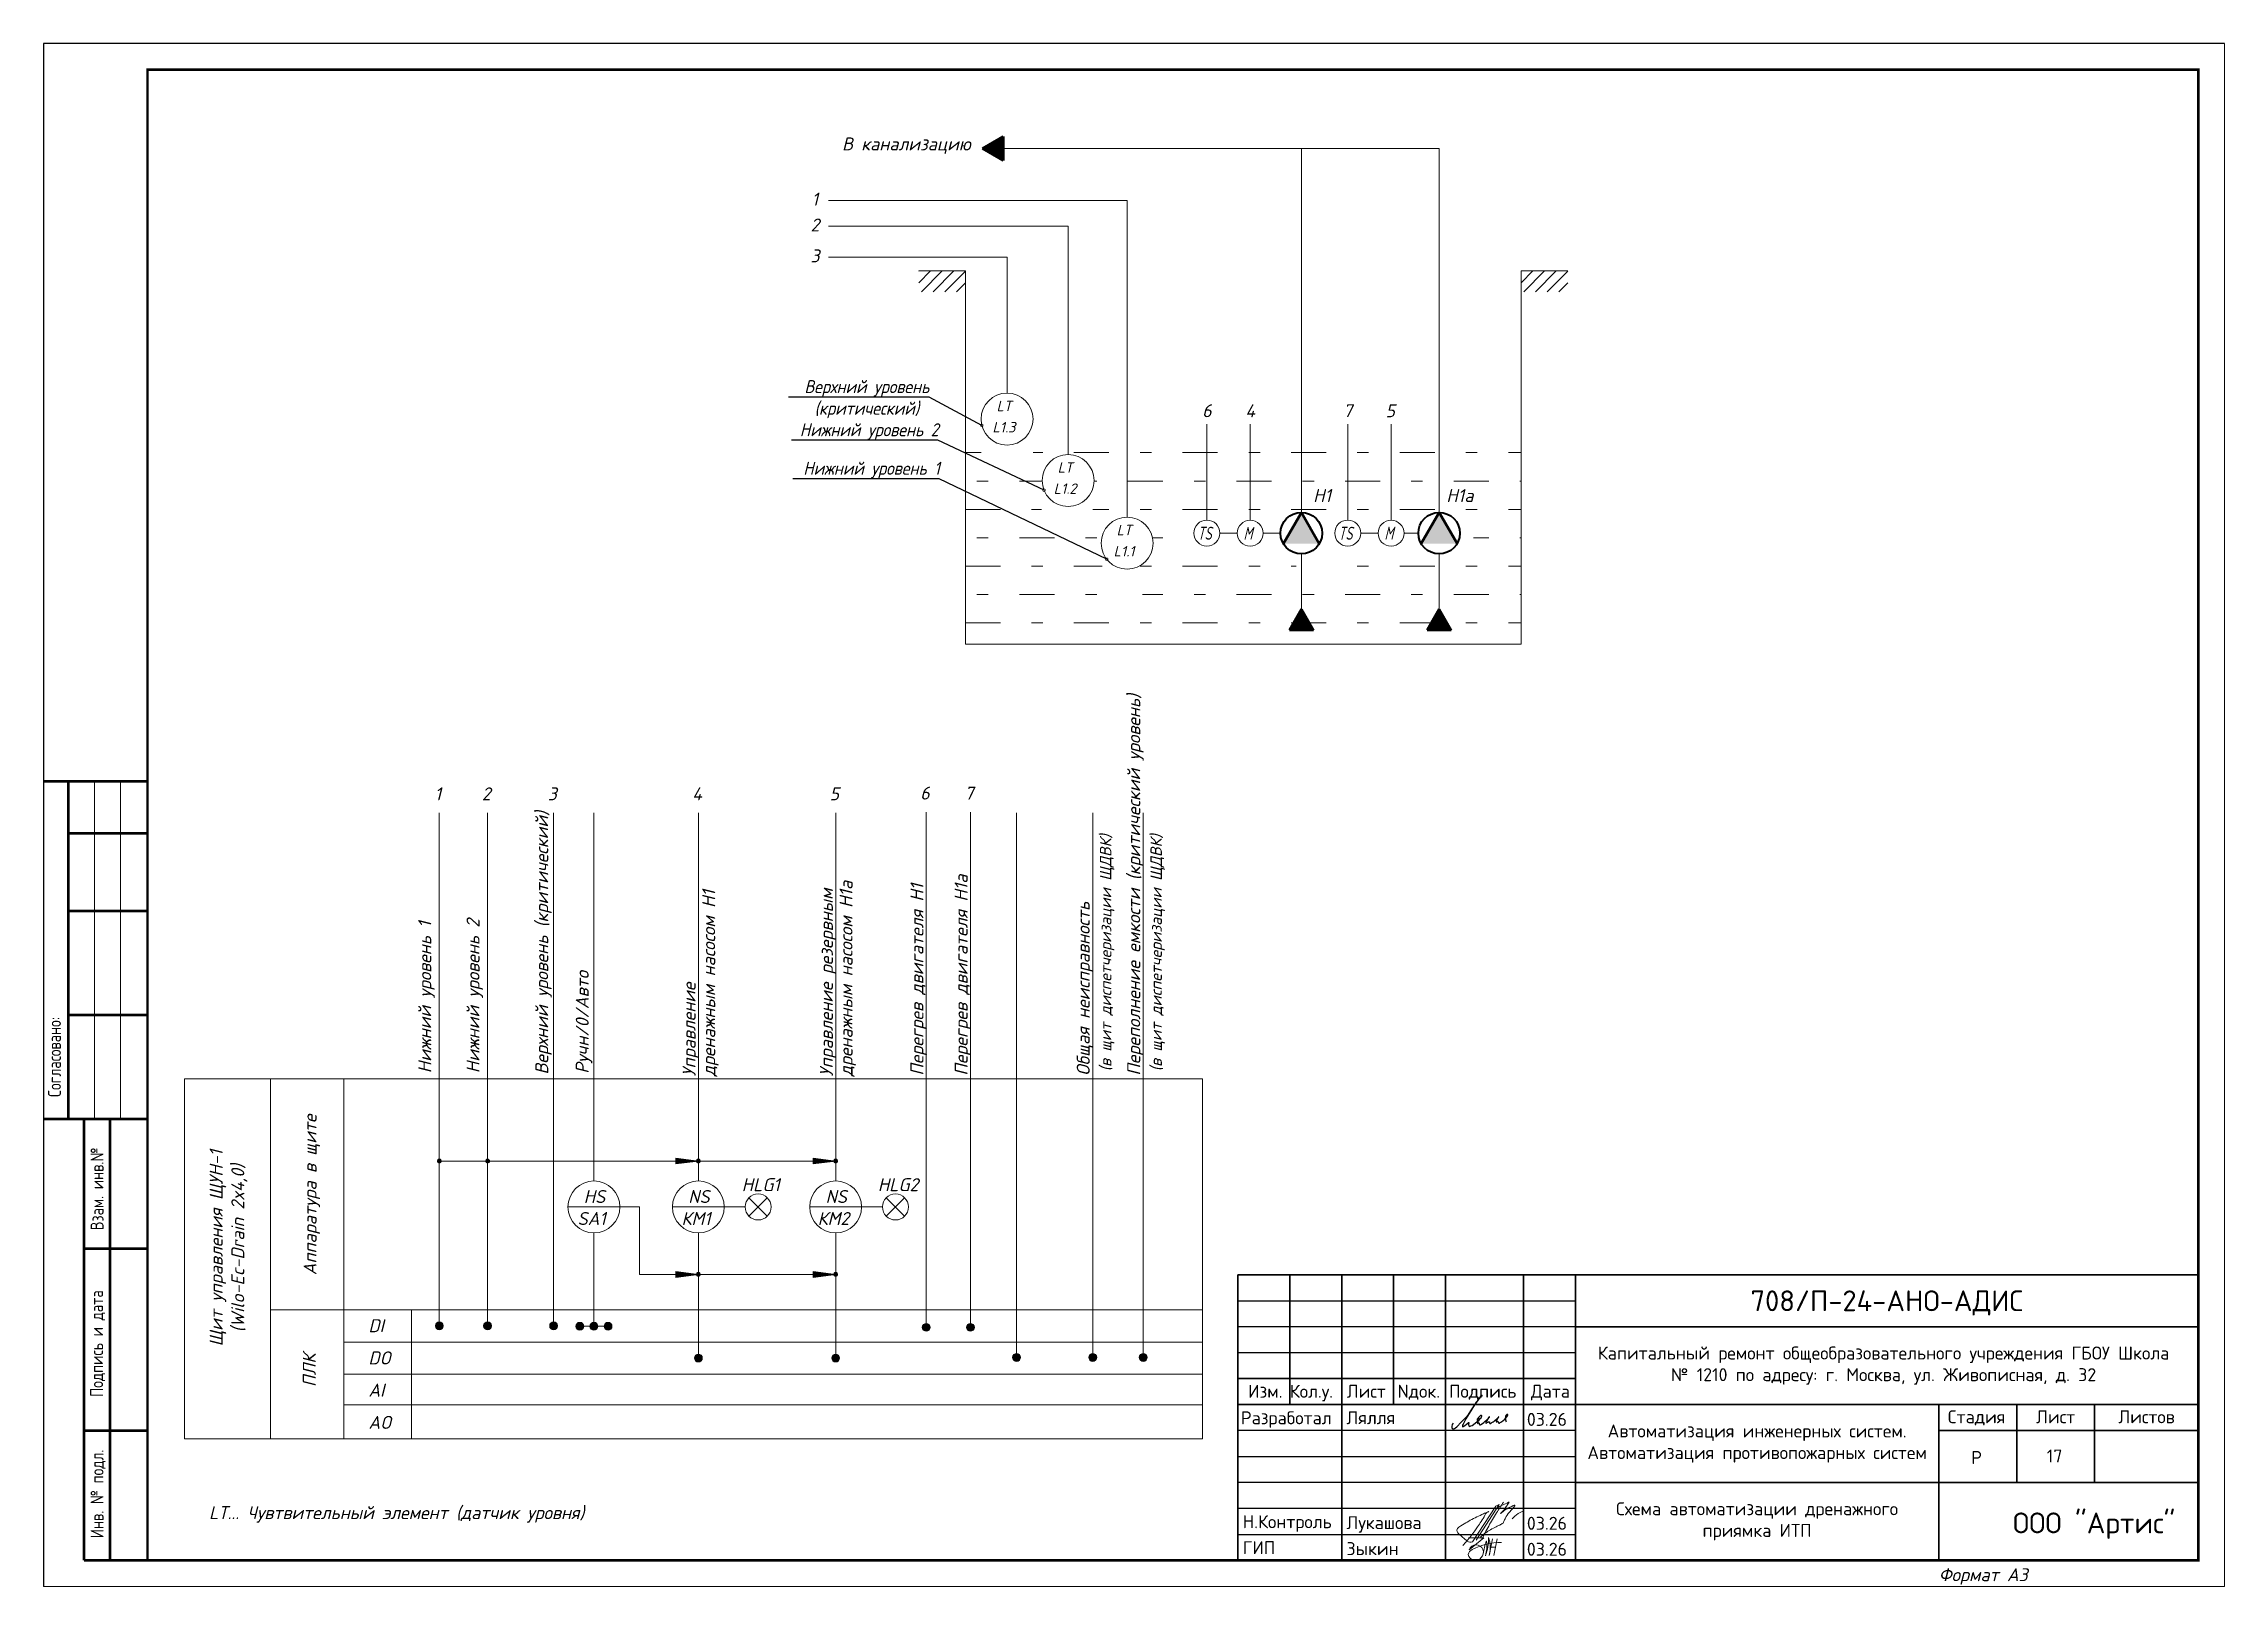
# Paper-space layout '1 (16)' of a CAD drawing. Header units: millimetres. Extents: x 3543 to 3963, y 876 to 1173.
# The model-space entities are those that its viewports show. They can reach past a viewport. Long polylines and large blocks are cut down to what shows.
import ezdxf
from ezdxf import colors
from ezdxf.entities.mleader import LeaderData, LeaderLine
from ezdxf.enums import TextEntityAlignment as Align
from ezdxf.math import Vec2, Vec3

# ---------------------------------------------------------------- set-up
doc = ezdxf.new("R2010")
doc.units = ezdxf.units.MM
doc.linetypes.add('HIDDENX2', pattern=[19.05, 12.7, -6.35])
for name, color, linetype, lineweight in [('00_АВК', 250, 'Continuous', 50), ('Aut_Cable_run', 80, 'Continuous', 50), ('RC-Выноски', 7, 'Continuous', 0), ('Автоматизация АиД', 161, 'Continuous', 35), ('АР_текст', 250, 'Continuous', 40), ('Надписи', 7, 'Continuous', 9), ('Основная сплош', 7, 'Continuous', 30), ('Текст', 7, 'Continuous', 30)]:
    doc.layers.add(name, color=color, linetype=linetype, lineweight=lineweight)
for name, color, linetype in [('11_Tablica', 7, 'Continuous'), ('_Frame', 7, 'Continuous'), ('Основная', 7, 'Continuous'), ('СОТ', 7, 'Continuous')]:
    doc.layers.add(name, color=color, linetype=linetype)
doc.layers.add('ОФ_подписи', color=5, linetype='Continuous', lineweight=13, true_color=0x0000ff)
doc.layers.add('Подписи', color=5, linetype='Continuous', lineweight=18, true_color=0x0000ff)
doc.styles.add('ICOCPEUR', font='isocpeur.ttf', dxfattribs={"height": 250})
doc.styles.add('PDF ISOCPEUR', font='isocpeur.ttf')
doc.styles.add('RubezhCAD', font='isocpeur.ttf')
doc.styles.add('SIMPLEX', font='isocpeur.ttf', dxfattribs={"width": 0.85})
doc.styles.add('TIMES', font='times.ttf')
doc.styles.add('КИТ', font='isocpeur.ttf', dxfattribs={"width": 0.9, "oblique": 14, "height": 250})
doc.styles.add('КИТ 2.5', font='isocpeur.ttf', dxfattribs={"oblique": 14, "height": 2.5})
doc.styles.add('КИТ 250', font='isocpeur.ttf', dxfattribs={"oblique": 14, "height": 500})

# ---------------------------------------------------------------- blocks, each defined once
blk = doc.blocks.new('Nasos')
blk.add_hatch(color=7).paths.add_polyline_path([(4, 0), (-2, 3.46), (-2, -3.46)])
at = {"color": 7}
for q in [(-2, 3.46), (-2, -3.46)]:
    blk.add_line((4, 0), q, dxfattribs=at)
at = {"color": 7, "lineweight": 40}
blk.add_circle((0, 0), 4, dxfattribs=at)
blk = doc.blocks.new('Voda')
blk.add_hatch(color=5).paths.add_polyline_path([(0, -2.31), (4, 0), (0, 2.31)])
at = {"color": 5}
for p, q in [((0, 2.31), (0, -2.31)), ((4, 0), (0, 2.31)), ((4, 0), (0, -2.31))]:
    blk.add_line(p, q, dxfattribs=at)
blk = doc.blocks.new('_DotSmall')
at = {"color": 0, "linetype": 'ByBlock', "const_width": 0.5}
blk.add_lwpolyline([(-0.0625, 0, 1), (0.0625, 0, 1)], format="xyb", close=True, dxfattribs=at)
blk = doc.blocks.new('П_Зыкин')
at = {"layer": 'ОФ_подписи', "color": 152, "ltscale": 100, "true_color": 0x0061c2, "transparency": 33554687}
for p, q in [((142, 249), (62, -174)), ((102, 37), (218, 37)), ((258, 249), (178, -174))]:
    blk.add_line(p, q, dxfattribs=at)
blk.add_lwpolyline([(-462, 273), (-74, 273), (-446, -30)], dxfattribs=at)
for centre, radius, start, end in [((-271, -94), 186, 314.2393, 159.9348), ((345, -1372), 1523, 88.8758, 117.8788), ((1109, -252), 1204, 158.7593, 174.231), ((-1024, 224), 1068, 337.8144, 2.8859), ((-849, 72), 852, 342.8308, 7.4815), ((-9, 182), 4.48, 8.9691, 155.6551), ((-643, 22), 732, 344.4555, 20.462), ((-318, -169), 151, 108.7568, 173.4251), ((-287, -115), 185, 191.5358, 322.3512)]:
    blk.add_arc(centre, radius, start, end, dxfattribs=at)
blk = doc.blocks.new('П_Лукашова')
at = {"layer": 'ОФ_подписи', "color": 152, "true_color": 0x0061c2}
for p, q in [((221, 339), (-221, -339)), ((286, 371), (-156, -307)), ((283, 370), (218, 338))]:
    blk.add_line(p, q, dxfattribs=at)
for points in [[(221, 301), (344, 360), (434, 401), (475, 416), (464, 395), (420, 336), (342, 232), (310, 203), (337, 221), (420, 283), (490, 322), (558, 352), (576, 358), (491, 240), (403, 113), (374, 49), (360, 20)], [(-221, -339), (-276, -344), (-368, -289), (-446, -221), (-505, -166), (-522, -116), (-412, -16), (-295, 56), (-173, 120), (-49, 179), (33, 216), (87, 237), (52, 221), (11, 167), (-59, 51), (-126, -52), (-177, -132), (-256, -231), (-409, -409)], [(360, 20), (294, -18), (203, -65), (91, -124), (-73, -248)], [(366, 415), (236, 213), (85, -37), (-50, -300)], [(530, 102), (646, 199), (748, 254)]]:
    blk.add_spline(points, degree=3, dxfattribs=at)
blk = doc.blocks.new('A$C11203D1A')
at = {"layer": 'Подписи', "lineweight": 25}
blk.add_lwpolyline([(0.24, 1.11), (0.09, 0.86), (0, 0.47), (0.01, 0.27), (0.06, 0.09), (0.17, 0.01), (0.33, 0), (0.53, 0.07), (0.73, 0.22), (0.94, 0.41), (1.81, 1.26), (2.64, 2.1), (3.19, 2.76), (3.8, 3.63), (4.42, 4.6), (5, 5.4), (5.39, 5.96), (5.72, 6.46), (5.82, 6.46), (5.73, 6.31), (4.71, 5.11), (3.82, 3.76), (2.71, 1.9), (2.36, 1.31), (2.15, 0.93), (2.05, 0.72), (2.04, 0.6), (2.04, 0.49), (2.07, 0.44), (2.13, 0.41), (2.22, 0.43), (2.34, 0.53), (2.48, 0.65), (2.83, 0.93), (3.1, 1.12), (3.23, 1.19), (3.28, 1.19), (3.29, 1.16), (3.26, 1.06), (3.23, 0.9), (3.22, 0.77), (3.24, 0.65), (3.26, 0.58), (3.34, 0.52), (3.42, 0.48), (3.54, 0.51), (3.66, 0.56), (3.92, 0.66), (4.17, 0.85), (4.57, 1.16), (4.82, 1.36), (5, 1.53), (5.18, 1.68), (5.48, 1.96), (5.64, 2.15), (5.74, 2.33), (5.75, 2.44), (5.75, 2.53), (5.69, 2.57), (5.6, 2.58), (5.49, 2.54), (5.33, 2.4), (5.12, 2.18), (4.99, 1.99), (4.9, 1.86), (4.85, 1.74), (4.87, 1.66), (4.92, 1.62), (5.03, 1.65), (5.11, 1.72), (5.21, 1.79), (5.24, 1.81), (5.28, 1.82), (5.31, 1.82), (5.32, 1.79), (5.26, 1.69), (5.19, 1.61), (5.11, 1.47), (5.03, 1.34), (4.98, 1.25), (4.97, 1.17), (4.97, 1.09), (5.01, 1.05), (5.05, 1.06), (5.1, 1.11), (5.14, 1.13), (5.2, 1.13), (5.23, 1.07), (5.27, 0.94), (5.32, 0.85), (5.35, 0.8), (5.43, 0.77), (5.52, 0.78), (5.61, 0.84), (5.88, 1), (6.13, 1.19), (6.42, 1.46), (6.68, 1.7), (6.94, 1.94), (7.06, 2.08), (7.22, 2.28), (7.23, 2.3), (7.23, 2.31), (7.2, 2.31), (7.18, 2.28), (7.15, 2.24), (6.76, 1.63), (6.67, 1.45), (6.59, 1.3), (6.56, 1.22), (6.56, 1.16), (6.57, 1.11), (6.6, 1.08), (6.65, 1.1), (6.7, 1.13), (6.79, 1.19), (6.88, 1.26), (6.99, 1.31), (7.07, 1.35), (7.18, 1.36), (7.23, 1.33), (7.27, 1.28), (7.28, 1.18), (7.28, 1.12), (7.3, 1.08), (7.34, 1.04), (7.38, 1.02), (7.45, 1.01), (7.52, 1.04), (7.6, 1.09), (7.73, 1.19), (7.93, 1.34), (8.13, 1.48), (8.36, 1.7), (8.65, 1.95), (8.78, 2.07), (8.9, 2.16), (8.98, 2.23), (9.03, 2.27), (9.04, 2.29), (9.02, 2.3), (8.99, 2.29), (8.97, 2.25), (8.92, 2.16), (8.7, 1.81), (8.57, 1.61), (8.52, 1.53), (8.51, 1.43), (8.53, 1.37), (8.56, 1.33), (8.6, 1.33), (8.66, 1.35), (8.72, 1.39), (8.76, 1.41), (8.86, 1.4), (8.93, 1.37), (8.94, 1.31), (8.96, 1.22), (8.98, 1.14), (9.02, 1.1), (9.08, 1.07), (9.17, 1.1), (9.24, 1.14), (9.33, 1.2), (9.56, 1.37), (9.86, 1.59), (10.18, 1.87), (10.41, 2.09), (10.57, 2.29), (10.72, 2.51), (10.76, 2.62), (10.77, 2.7), (10.75, 2.75), (10.68, 2.79), (10.58, 2.76), (10.5, 2.69), (10.38, 2.54), (10.32, 2.41), (10.31, 2.25), (10.32, 2.09), (10.33, 1.85), (10.35, 1.7), (10.37, 1.58), (10.4, 1.47), (10.47, 1.37)], dxfattribs=at)
blk = doc.blocks.new('Штамп')
at = {"layer": 'Основная'}
for p, q in [((-18500, 5000), (-12000, 5000)), ((-12000, 4500), (-18500, 4500)), ((-18500, 4000), (-12000, 4000)), ((-12000, 2500), (-18500, 2500)), ((-18500, 2000), (-12000, 2000)), ((-12000, 1500), (-18500, 1500)), ((-12000, 1000), (-18500, 1000)), ((-18500, 500), (-12000, 500))]:
    blk.add_line(p, q, dxfattribs=at)
at = {"layer": 'Основная сплош'}
for p, q in [((-18500, 5500), (0, 5500)), ((-18500, 5500), (-18500, 0)), ((-17500, 5500), (-17500, 3000)), ((-16500, 0), (-16500, 5500)), ((-15500, 5500), (-15500, 3000)), ((-14500, 0), (-14500, 5500)), ((-13000, 5500), (-13000, 0)), ((-12000, 0), (-12000, 5500)), ((-12000, 4500), (0, 4500)), ((-18500, 3500), (-12000, 3500)), ((0, 3000), (-18500, 3000)), ((-5000, 3000), (-5000, 0)), ((-3500, 3000), (-3500, 1500)), ((-2000, 3000), (-2000, 1500)), ((-5000, 2500), (0, 2500)), ((-12000, 1500), (0, 1500))]:
    blk.add_line(p, q, dxfattribs=at)
at = {"transparency": 33554687, "xscale": 100, "yscale": 100, "zscale": 100}
blk.add_blockref('A$C11203D1A', (-14379, 2533), dxfattribs=at)
at = {"layer": 'ОФ_подписи', "color": 5}
for name, p, xscale, yscale, zscale in [('П_Лукашова', (-13755, 700), 1.010226427429054, 1.010226427429054, 1.010226427429054), ('П_Зыкин', (-13706, 228), 0.7621923841183493, 0.7621923841183493, 0.7621923841183493)]:
    blk.add_blockref(name, p, dxfattribs=dict(at, xscale=xscale, yscale=yscale, zscale=zscale))
at = {"transparency": 33554687, "insert": (-8500, 2250), "char_height": 250, "width": 7000, "attachment_point": 5, "style": 'PDF ISOCPEUR'}
blk.add_mtext('Автоматизация инженерных систем. Автоматизация противопожарных систем', dxfattribs=at)
at = {"layer": 'АР_текст', "color": 7, "transparency": 33554687, "insert": (-2009, 668), "char_height": 400, "width": 7750, "attachment_point": 5, "style": 'RubezhCAD'}
blk.add_mtext('{\\C0;ООО "Артис"}', dxfattribs=at)
at = {"layer": 'Текст', "color": 0, "style": 'RubezhCAD'}
blk.add_text('708/П-24-АНО-АДИС', height=400, dxfattribs=at).set_placement((-6000, 4798), align=Align.CENTER)
at = {"layer": 'Текст', "linetype": 'Continuous', "style": 'RubezhCAD'}
for s, p in [('Изм.', (-18302, 3131)), ('Кол.у.', (-17500, 3131)), ('Лист', (-16402, 3131)), ('Nдок.', (-15424, 3131)), ('Подпись', (-14434, 3131)), ('Дата', (-12857, 3131))]:
    blk.add_text(s, height=250, dxfattribs=at).set_placement(p)
at = {"layer": 'Текст', "style": 'ICOCPEUR'}
for s, p in [('Разработал', (-18441, 2620)), ('Лялля', (-16408, 2622)), ('03.26', (-12934, 2590)), ('Н.Контроль', (-18407, 620)), ('Лукашова', (-16408, 602)), ('03.26', (-12934, 590)), ('ГИП', (-18407, 120)), ('Зыкин', (-16408, 102)), ('03.26', (-12934, 90))]:
    blk.add_text(s, height=250, dxfattribs=at).set_placement(p)
at = {"layer": 'Текст', "color": 7, "linetype": 'Continuous', "style": 'RubezhCAD'}
for s, p in [('Стадия', (-4273, 2640)), ('Лист', (-2750, 2640)), ('Листов', (-1000, 2640))]:
    blk.add_text(s, height=250, dxfattribs=at).set_placement(p, align=Align.CENTER)
at = {"layer": 'Текст', "color": 7, "style": 'RubezhCAD'}
blk.add_text('Р', height=250, dxfattribs=at).set_placement((-4273, 1857), align=Align.CENTER)
at = {"layer": 'Текст', "ltscale": 100, "insert": (-6063, 3750), "char_height": 250, "attachment_point": 5, "style": 'RubezhCAD'}
blk.add_mtext_dynamic_manual_height_columns('\\pi-3.125;Капитальный ремонт общеобразовательного учреждения ГБОУ Школа{\\H1.25x; }\\P№ 1210 по адресу: г. Москва, ул. Живописная, д. 32{\\H1.21604x; }\\P', width=11832.53, gutter_width=1250, heights=[1893], dxfattribs=at)
at = {"layer": 'Текст', "ltscale": 100, "style": 'RubezhCAD'}
blk.add_attdef('ЛИСТОВ', text='', height=250, dxfattribs=at).set_placement((-1000, 1857), align=Align.CENTER)
at = {"layer": 'Текст', "ltscale": 100, "style": 'TIMES'}
blk.add_attdef('НАЗВАНИЕ', text='', height=250, dxfattribs=at).set_placement((-8500, 750), align=Align.MIDDLE_CENTER)

msp = doc.modelspace()

# ---------------------------------------------------------------- hatches: boundary and pattern name
at = {"layer": '00_АВК', "lineweight": 9, "ltscale": 100}
h = msp.add_hatch(dxfattribs=at)
h.set_pattern_fill('ANSI31', color=0, scale=50, style=0)
h.set_pattern_definition([(45, (528438.92, 12684.04), (-112.2532, 112.2532), [])])
h.paths.add_polyline_path([(554138.9, 51184), (553238.9, 51184), (553238.9, 50784), (554138.9, 50784)])
h = msp.add_hatch(dxfattribs=at)
h.set_pattern_fill('ANSI31', color=0, scale=50, style=0)
h.set_pattern_definition([(45, (540039.96, 12684.04), (-112.2532, 112.2532), [])])
h.paths.add_polyline_path([(565740, 51184), (564840, 51184), (564840, 50784), (565740, 50784)])
at = {"layer": '00_АВК', "lineweight": 9}
h = msp.add_hatch(color=0, dxfattribs=at)
edge = h.paths.add_edge_path()
edge.add_arc((544006.9, 34046.2), 38.1, 0, 360)
h = msp.add_hatch(color=0, dxfattribs=at)
edge = h.paths.add_edge_path()
edge.add_arc((544006.9, 34046.2), 38.1, 0, 360)
h = msp.add_hatch(color=0, dxfattribs=at)
edge = h.paths.add_edge_path()
edge.add_arc((544935.9, 34046.2), 38.1, 0, 360)
h = msp.add_hatch(color=0, dxfattribs=at)
edge = h.paths.add_edge_path()
edge.add_arc((544935.9, 34046.2), 38.1, 0, 360)
for points in [[(548996.1, 34046.1), (548564.4, 34101.5), (548564.4, 33990.7)], [(551640.7, 34046.1), (551208.9, 34101.5), (551208.9, 33990.7)], [(548996.1, 31863.9), (548564.4, 31919.3), (548564.4, 31808.5)], [(551640.7, 31863.9), (551208.9, 31919.3), (551208.9, 31808.5)]]:
    msp.add_hatch(color=0, dxfattribs=at).paths.add_polyline_path(points)
h = msp.add_hatch(color=0, dxfattribs=at)
edge = h.paths.add_edge_path()
edge.add_arc((548996.1, 34046.1), 38.1, 0, 360)
h = msp.add_hatch(color=0, dxfattribs=at)
edge = h.paths.add_edge_path()
edge.add_arc((551640.7, 34046.1), 38.1, 0, 360)
h = msp.add_hatch(color=0, dxfattribs=at)
edge = h.paths.add_edge_path()
edge.add_arc((548996.1, 31863.9), 38.1, 0, 360)
h = msp.add_hatch(color=0, dxfattribs=at)
edge = h.paths.add_edge_path()
edge.add_arc((551640.7, 31863.9), 38.1, 0, 360)
h = msp.add_hatch(color=0, dxfattribs=at)
edge = h.paths.add_edge_path()
edge.add_arc((544006.9, 30875.4), 76.2, 0, 360)
h = msp.add_hatch(color=0, dxfattribs=at)
edge = h.paths.add_edge_path()
edge.add_arc((544935.9, 30875.4), 76.2, 0, 360)
h = msp.add_hatch(color=0, dxfattribs=at)
edge = h.paths.add_edge_path()
edge.add_arc((546208.5, 30875.4), 76.2, 0, 360)
h = msp.add_hatch(color=0, dxfattribs=at)
edge = h.paths.add_edge_path()
edge.add_arc((546713.4, 30866.1), 76.2, 0, 360)
h = msp.add_hatch(color=0, dxfattribs=at)
edge = h.paths.add_edge_path()
edge.add_arc((546984.8, 30866.1), 76.2, 0, 360)
h = msp.add_hatch(color=0, dxfattribs=at)
edge = h.paths.add_edge_path()
edge.add_arc((547256.1, 30866.1), 76.2, 0, 360)
h = msp.add_hatch(color=0, dxfattribs=at)
edge = h.paths.add_edge_path()
edge.add_arc((553384.5, 30846.3), 76.2, 0, 360)
h = msp.add_hatch(color=0, dxfattribs=at)
edge = h.paths.add_edge_path()
edge.add_arc((553384.5, 30846.3), 76.2, 0, 360)
h = msp.add_hatch(color=0, dxfattribs=at)
edge = h.paths.add_edge_path()
edge.add_arc((554235.5, 30846.3), 76.2, 0, 360)
h = msp.add_hatch(color=0, dxfattribs=at)
edge = h.paths.add_edge_path()
edge.add_arc((554235.5, 30846.3), 76.2, 0, 360)
h = msp.add_hatch(color=0, dxfattribs=at)
edge = h.paths.add_edge_path()
edge.add_arc((548996.1, 30255), 76.2, 0, 360)
h = msp.add_hatch(color=0, dxfattribs=at)
edge = h.paths.add_edge_path()
edge.add_arc((551640.7, 30255), 76.2, 0, 360)
h = msp.add_hatch(color=0, dxfattribs=at)
edge = h.paths.add_edge_path()
edge.add_arc((555124, 30266.5), 76.2, 0, 360)
h = msp.add_hatch(color=0, dxfattribs=at)
edge = h.paths.add_edge_path()
edge.add_arc((555124, 30266.5), 76.2, 0, 360)
h = msp.add_hatch(color=0, dxfattribs=at)
edge = h.paths.add_edge_path()
edge.add_arc((556591.1, 30266.5), 76.2, 0, 360)
h = msp.add_hatch(color=0, dxfattribs=at)
edge = h.paths.add_edge_path()
edge.add_arc((556591.1, 30266.5), 76.2, 0, 360)
h = msp.add_hatch(color=0, dxfattribs=at)
edge = h.paths.add_edge_path()
edge.add_arc((557564.1, 30266.5), 76.2, 0, 360)
h = msp.add_hatch(color=0, dxfattribs=at)
edge = h.paths.add_edge_path()
edge.add_arc((557564.1, 30266.5), 76.2, 0, 360)

# ---------------------------------------------------------------- linework, layer by layer
at = {"color": 7, "lineweight": 9, "ltscale": 4}
for p, q in [((537364.3, 34858.8), (537364.3, 41358.8)), ((537864.3, 41358.8), (537864.3, 34858.8))]:
    msp.add_line(p, q, dxfattribs=at)
at = {"color": 7, "lineweight": 9, "const_width": 50}
for points in [[(538365.5, 41358.8), (536364.3, 41358.8), (536364.3, 34858.8), (538364.3, 34858.8)], [(536864.3, 41358.8), (536864.3, 34858.8)], [(538364.3, 40358.8), (536864.3, 40358.8)], [(536864.3, 38858.8), (538364.3, 38858.8)], [(538364.3, 36858.8), (536864.3, 36858.8)], [(538364.3, 32358.8), (537164.3, 32358.8)], [(537164.3, 28858.8), (538364.3, 28858.8)]]:
    msp.add_lwpolyline(points, dxfattribs=at)
at = {"color": 7, "const_width": 50}
for points in [[(537164.3, 34858.8), (537164.3, 26358.8)], [(537664.3, 26358.8), (537664.3, 34858.8)], [(537164.3, 26358.8), (538364.3, 26358.8)]]:
    msp.add_lwpolyline(points, dxfattribs=at)
at = {"layer": '00_АВК', "color": 0, "lineweight": 9}
for p, q in [((563262.5, 53542.9), (554868.3, 53542.9)), ((560609, 46534.6), (560609, 53542.9)), ((563262.5, 46534.6), (563262.5, 53542.9)), ((551505.3, 52539.9, 2620000), (557253.7, 52539.9)), ((557253.7, 46442.7), (557253.7, 52539.9)), ((551505.3, 52042.9, 2620000), (556117.6, 52042.9, 517824.2)), ((556117.6, 47648.4), (556117.6, 52042.9, 517824.2)), ((554940.9, 51448.1), (551505.3, 51448.1)), ((554940.9, 51448.1), (554940.9, 51448.1)), ((554940.9, 48831.4), (554940.9, 51448.1)), ((558789.9, 46386.4), (558789.9, 48235.7)), ((559624.4, 46384.6), (559624.4, 48233.8)), ((561502.1, 46386.4), (561502.1, 48235.7)), ((562336.7, 46384.6), (562336.7, 48233.8)), ((559374.4, 46136.4), (559039.9, 46136.4)), ((560209, 46134.6), (559874.4, 46134.6)), ((562086.7, 46136.4), (561752.1, 46136.4)), ((562862.5, 46134.6), (562586.7, 46134.6)), ((560609, 45734.6), (560609, 44670.8)), ((563262.5, 45734.6), (563262.5, 44670.8)), ((554138.9, 44000.3, 2620000), (564840, 44000.3, 2620000)), ((544007, 30951.6), (544006.8, 40750.7)), ((544936, 30951.6), (544935.8, 40750.7)), ((546208.6, 30951.6), (546208.4, 40750.7)), ((546984.8, 33663.7), (546984.8, 40750.7)), ((548996.1, 33663.7), (548996.1, 40750.7)), ((551640.7, 33663.7), (551640.7, 40750.7)), ((553384.5, 30846.3), (553384.5, 40765.1)), ((554235.5, 30846.3), (554235.5, 40765.1)), ((555124, 30266.5), (555124, 40750.7)), ((556591.1, 30266.5), (556591.1, 40750.7)), ((557564.1, 30266.5), (557564.1, 40750.7)), ((539097.9, 35631.8), (539097.9, 28700.6)), ((539097.9, 35631.8), (558708.5, 35631.8)), ((540753.2, 35631.8), (540753.2, 28700.6)), ((542167.9, 28700.6), (542167.9, 35631.8)), ((558708.5, 35631.8), (558708.5, 28700.6)), ((546208.5, 34765.7), (546208.5, 34327.1)), ((540753.2, 33766.2), (540753.2, 28700.6)), ((549969.7, 33340.5), (550323.2, 32986.9)), ((549969.7, 32986.9), (550323.2, 33340.5)), ((552614.2, 33340.5), (552967.8, 32986.9)), ((552614.2, 32986.9), (552967.8, 33340.5)), ((546484.8, 33163.7), (547484.8, 33163.7)), ((548496.1, 33163.7), (549496.1, 33163.7)), ((549496.1, 33163.7), (549896.5, 33163.7)), ((551140.7, 33163.7), (552140.7, 33163.7)), ((552140.7, 33163.7), (552541, 33163.7)), ((546984.8, 32663.7), (546984.8, 30951.6)), ((548996.1, 30331.2), (548996.1, 32663.7)), ((551640.7, 30331.2), (551640.7, 32663.7)), ((540753.2, 31182.2), (558708.5, 31182.2)), ((543471.9, 31182.2), (543471.9, 28700.6)), ((546713.4, 30866.1), (547256.1, 30866.1)), ((542176.3, 30561.8), (558708.5, 30561.8)), ((542176.3, 29941.4), (558708.5, 29941.4)), ((542176.3, 29352.4), (558708.5, 29352.4)), ((539097.9, 28700.6), (558708.5, 28700.6))]:
    msp.add_line(p, q, dxfattribs=at)
at = {"layer": '00_АВК', "color": 0, "lineweight": 9, "ltscale": 100}
for p, q in [((553238.9, 51184, 2620000), (554138.9, 51184, 2620000)), ((564840, 51184, 2620000), (565740, 51184, 2620000))]:
    msp.add_line(p, q, dxfattribs=at)
at = {"layer": '00_АВК', "color": 0, "lineweight": 9, "ltscale": 5}
for p, q in [((554138.9, 51184, 2620000), (554138.9, 44000.3, 2620000)), ((564840, 51184, 2620000), (564840, 44000.3, 2620000))]:
    msp.add_line(p, q, dxfattribs=at)
at = {"layer": '00_АВК', "color": 0, "linetype": 'HIDDENX2', "lineweight": 9}
for p, q in [((544006.9, 34046.2), (551640.7, 34046.1)), ((547484.8, 33163.7), (547863.1, 33163.7)), ((547863.1, 33163.7), (547863.1, 31863.9)), ((547863.1, 31863.9), (551640.7, 31863.9))]:
    msp.add_line(p, q, dxfattribs=at)
at = {"layer": '00_АВК', "color": 0, "linetype": 'HIDDENX2', "lineweight": 9, "ltscale": 30}
for points in [[(548996.1, 34046.1), (548564.4, 34101.5), (548564.4, 33990.7)], [(551640.7, 34046.1), (551208.9, 34101.5), (551208.9, 33990.7)], [(548996.1, 31863.9), (548564.4, 31919.3), (548564.4, 31808.5)], [(551640.7, 31863.9), (551208.9, 31919.3), (551208.9, 31808.5)]]:
    msp.add_lwpolyline(points, close=True, dxfattribs=at)
at = {"layer": '00_АВК', "color": 0, "lineweight": 9}
for centre, radius in [((554940.9, 48331.4), 500), ((556117.6, 47148.4), 500), ((557253.7, 45942.7), 500), ((558789.9, 46136.4), 250), ((559624.4, 46134.6), 250), ((561502.1, 46136.4), 250), ((562336.7, 46134.6), 250), ((544006.9, 34046.2), 38.1), ((544006.9, 34046.2), 38.1), ((544935.9, 34046.2), 38.1), ((544935.9, 34046.2), 38.1), ((548996.1, 34046.1), 38.1), ((551640.7, 34046.1), 38.1), ((546984.8, 33163.7), 500), ((548996.1, 33163.7), 500), ((551640.7, 33163.7), 500), ((550146.5, 33163.7), 250), ((552791, 33163.7), 250), ((548996.1, 31863.9), 38.1), ((551640.7, 31863.9), 38.1), ((544006.9, 30875.4), 76.2), ((544935.9, 30875.4), 76.2), ((546208.5, 30875.4), 76.2), ((546713.4, 30866.1), 76.2), ((546984.8, 30866.1), 76.2), ((547256.1, 30866.1), 76.2), ((553384.5, 30846.3), 76.2), ((553384.5, 30846.3), 76.2), ((554235.5, 30846.3), 76.2), ((554235.5, 30846.3), 76.2), ((548996.1, 30255), 76.2), ((551640.7, 30255), 76.2), ((555124, 30266.5), 76.2), ((555124, 30266.5), 76.2), ((556591.1, 30266.5), 76.2), ((556591.1, 30266.5), 76.2), ((557564.1, 30266.5), 76.2), ((557564.1, 30266.5), 76.2)]:
    msp.add_circle(centre, radius, dxfattribs=at)
at = {"layer": '11_Tablica', "const_width": 50}
msp.add_lwpolyline([(538386.6, 26358.8), (577886.6, 26358.8), (577886.6, 55058.8), (538386.6, 55058.8)], close=True, dxfattribs=at)
at = {"layer": '_Frame'}
msp.add_lwpolyline([(536386.6, 25858.8), (578386.6, 25858.8), (578386.6, 55558.8), (536386.6, 55558.8)], close=True, dxfattribs=at)
at = {"layer": 'Автоматизация АиД', "color": 0, "lineweight": 9}
for p, q in [((554138.9, 47684.9, 2620000), (554441, 47684.9, 2620000)), ((555440.9, 47684.9, 2620000), (555630.7, 47684.9, 2620000)), ((556230.2, 47684.9, 2620000), (556904.5, 47684.9, 2620000)), ((557503.3, 47684.9, 2620000), (557722.1, 47684.9, 2620000)), ((558321.5, 47684.9, 2620000), (558995.8, 47684.9, 2620000)), ((559594.6, 47684.9, 2620000), (559813.4, 47684.9, 2620000)), ((560412.8, 47684.9, 2620000), (561087.1, 47684.9, 2620000)), ((561685.9, 47684.9, 2620000), (561904.7, 47684.9, 2620000)), ((562504.1, 47684.9, 2620000), (563178.4, 47684.9, 2620000)), ((563777.2, 47684.9, 2620000), (563996, 47684.9, 2620000)), ((564595.5, 47684.9, 2620000), (564840, 47684.9, 2620000)), ((554360.2, 47138.9, 2620000), (554579, 47138.9, 2620000)), ((555178.4, 47138.9, 2620000), (555617.7, 47138.9, 2620000)), ((556617.5, 47138.9, 2620000), (556670.3, 47138.9, 2620000)), ((557269.7, 47138.9, 2620000), (557944, 47138.9, 2620000)), ((558542.8, 47138.9, 2620000), (558761.6, 47138.9, 2620000)), ((559361, 47138.9, 2620000), (560035.3, 47138.9, 2620000)), ((560634.1, 47138.9, 2620000), (560852.9, 47138.9, 2620000)), ((561452.4, 47138.9, 2620000), (562126.6, 47138.9, 2620000)), ((562725.4, 47138.9, 2620000), (562944.2, 47138.9, 2620000)), ((563543.7, 47138.9, 2620000), (564217.9, 47138.9, 2620000)), ((564816.7, 47138.9, 2620000), (564840, 47138.9, 2620000)), ((554138.9, 46593.3, 2620000), (554813.1, 46593.3, 2620000)), ((555412, 46593.3, 2620000), (555602.1, 46593.3, 2620000)), ((556592.5, 46593.3, 2620000), (556904.5, 46593.3, 2620000)), ((557503.3, 46593.3, 2620000), (557722.1, 46593.3, 2620000)), ((558321.5, 46593.3, 2620000), (558995.8, 46593.3, 2620000)), ((559594.6, 46593.3, 2620000), (559813.4, 46593.3, 2620000)), ((560412.8, 46593.3, 2620000), (561087.1, 46593.3, 2620000)), ((561685.9, 46593.3, 2620000), (561904.7, 46593.3, 2620000)), ((562504.1, 46593.3, 2620000), (563178.4, 46593.3, 2620000)), ((563777.2, 46593.3, 2620000), (563996, 46593.3, 2620000)), ((564595.5, 46593.3, 2620000), (564840, 46593.3, 2620000)), ((554360.2, 46047.2, 2620000), (554579, 46047.2, 2620000)), ((555178.4, 46047.2, 2620000), (555852.7, 46047.2, 2620000)), ((556451.5, 46047.2, 2620000), (556670.3, 46047.2, 2620000)), ((557742.7, 46047.2, 2620000), (557944, 46047.2, 2620000)), ((563927, 46047.2, 2620000), (564217.9, 46047.2, 2620000)), ((564816.7, 46047.2, 2620000), (564840, 46047.2, 2620000)), ((554138.9, 45500.2, 2620000), (554813.1, 45500.2, 2620000)), ((555412, 45500.2, 2620000), (555630.7, 45500.2, 2620000)), ((556230.2, 45500.2, 2620000), (556774.5, 45500.2, 2620000)), ((557503.3, 45500.2, 2620000), (557722.1, 45500.2, 2620000)), ((558321.5, 45500.2, 2620000), (558995.8, 45500.2, 2620000)), ((559594.6, 45500.2, 2620000), (559813.4, 45500.2, 2620000)), ((560412.8, 45500.2, 2620000), (560511.6, 45500.2, 2620000)), ((561685.9, 45500.2, 2620000), (561904.7, 45500.2, 2620000)), ((562504.1, 45500.2, 2620000), (563178.4, 45500.2, 2620000)), ((563777.2, 45500.2, 2620000), (563996, 45500.2, 2620000)), ((564595.5, 45500.2, 2620000), (564840, 45500.2, 2620000)), ((554360.2, 44954.2, 2620000), (554579, 44954.2, 2620000)), ((555178.4, 44954.2, 2620000), (555852.7, 44954.2, 2620000)), ((556451.5, 44954.2, 2620000), (556670.3, 44954.2, 2620000)), ((557548.9, 44954.2, 2620000), (557944, 44954.2, 2620000)), ((558542.8, 44954.2, 2620000), (558761.6, 44954.2, 2620000)), ((559361, 44954.2, 2620000), (560035.3, 44954.2, 2620000)), ((560634.1, 44954.2, 2620000), (560852.9, 44954.2, 2620000)), ((561452.4, 44954.2, 2620000), (562126.6, 44954.2, 2620000)), ((562725.4, 44954.2, 2620000), (562944.2, 44954.2, 2620000)), ((563543.7, 44954.2, 2620000), (564217.9, 44954.2, 2620000)), ((564816.7, 44954.2, 2620000), (564840, 44954.2, 2620000)), ((554138.9, 44407.1, 2620000), (554813.1, 44407.1, 2620000)), ((555412, 44407.1, 2620000), (555630.7, 44407.1, 2620000)), ((556230.2, 44407.1, 2620000), (556904.5, 44407.1, 2620000)), ((557503.3, 44407.1, 2620000), (557722.1, 44407.1, 2620000)), ((558321.5, 44407.1, 2620000), (558995.8, 44407.1, 2620000)), ((559594.6, 44407.1, 2620000), (559813.4, 44407.1, 2620000)), ((560412.8, 44407.1, 2620000), (561087.1, 44407.1, 2620000)), ((561685.9, 44407.1, 2620000), (561904.7, 44407.1, 2620000)), ((562504.1, 44407.1, 2620000), (563178.4, 44407.1, 2620000)), ((563211.8, 44407.1, 2620000), (563430.5, 44407.1, 2620000)), ((563777.2, 44407.1, 2620000), (563996, 44407.1, 2620000)), ((564595.5, 44407.1, 2620000), (564840, 44407.1, 2620000))]:
    msp.add_line(p, q, dxfattribs=at)

# ---------------------------------------------------------------- block references
at = {"layer": '00_АВК', "color": 0, "lineweight": 9, "xscale": -100, "yscale": 100, "zscale": 100}
msp.add_blockref('Voda', (554868.3, 53542.9), dxfattribs=at)
at = {"layer": '00_АВК', "color": 0, "lineweight": 9, "xscale": 100, "yscale": 100, "zscale": 100, "rotation": 90}
for p in [(560609, 46134.6), (563262.5, 46134.6)]:
    msp.add_blockref('Nasos', p, dxfattribs=at)
at = {"layer": 'Aut_Cable_run', "color": 0, "lineweight": 9, "xscale": -100, "yscale": 100, "zscale": 100, "rotation": 270}
for p in [(560609, 44270.8), (563262.5, 44270.8)]:
    msp.add_blockref('Voda', p, dxfattribs=at)
at = {"layer": 'СОТ'}
msp.add_blockref('Штамп', (577886.6, 26358.8), dxfattribs=at)

# ---------------------------------------------------------------- texts
at = {"color": 7, "linetype": 'Continuous', "lineweight": 9, "style": 'RubezhCAD', "width": 0.8}
for s, p in [('Согласовано:', (536719.8, 35280.4)), ('Взам. инв.№', (537540.4, 32714.8)), ('Подпись и дата', (537532.1, 29505.2))]:
    msp.add_text(s, height=250, rotation=90, dxfattribs=at).set_placement(p)
at = {"color": 7, "linetype": 'Continuous', "style": 'RubezhCAD', "width": 0.8}
msp.add_text('Инв. № подл.', height=250, rotation=90, dxfattribs=at).set_placement((537540.4, 26787.6))
at = {"layer": '00_АВК', "color": 0, "lineweight": 9, "style": 'КИТ 250', "oblique": 14}
for s, height, p in [('1', 250, (551241.9, 52439.9, 2620005)), ('2', 250, (551241.9, 51942.9, 2620005)), ('3', 250, (551241.9, 51348.1, 5)), ('LТ', 200, (554882.5, 48483.5)), ('6', 250, (558789.9, 48367.5)), ('4', 250, (559624.4, 48365.6)), ('7', 250, (561502.1, 48367.5)), ('5', 250, (562321.4, 48365.6)), ('L1.3', 200, (554882.5, 48075.1)), ('LТ', 200, (556059.2, 47300.6)), ('L1.2', 200, (556059.2, 46892.1)), ('Н1', 250, (561009, 46734.6)), ('Н1а', 250, (563662.5, 46734.6)), ('LТ', 200, (557195.3, 46094.8)), ('L1.1', 200, (557195.3, 45686.4)), ('1', 250, (543981.7, 40991.6)), ('2', 250, (544910.7, 40991.6)), ('3', 250, (546183.3, 40991.6)), ('4', 250, (548971.1, 40991.6)), ('5', 250, (551615.6, 40991.6)), ('6', 250, (553359.4, 41006.1)), ('7', 250, (554210.5, 41006.1)), ('HLG1', 250, (550199.4, 33467.2)), ('HLG2', 250, (552843.9, 33467.2)), ('HS', 250, (546996.5, 33239.5)), ('NS', 250, (549007.9, 33239.5)), ('NS', 250, (551652.4, 33239.5)), ('SA1', 250, (546941.2, 32815.7)), ('КМ1', 250, (548952.5, 32815.7)), ('КМ2', 250, (551597.1, 32815.7))]:
    msp.add_text(s, height=height, dxfattribs=at).set_placement(p, align=Align.CENTER)
at = {"layer": '00_АВК', "color": 0, "lineweight": 9, "style": 'SIMPLEX', "oblique": 14, "width": 0.7}
for s, p in [('TS', (558744.9, 46008.6)), ('М', (559579.5, 46006.7)), ('TS', (561457.2, 46008.6)), ('М', (562294.5, 46009.6))]:
    msp.add_text(s, height=250, dxfattribs=at).set_placement(p, align=Align.CENTER)
at = {"layer": '00_АВК', "color": 0, "lineweight": 9, "style": 'КИТ 250', "oblique": 14}
for s, height, p in [('Переполнение емкости (критический уровень)', 250, (557506.6, 35691.6)), ('Верхний уровень (критический)', 250, (546104.4, 35713.1)), ('(в щит диспетчеризации ЩДВК)', 220, (556949.4, 35777.7)), ('(в щит диспетчеризации ЩДВК)', 220, (557922.3, 35777.7)), ('Перегрев двигателя Н1а', 250, (554181.7, 35691.2)), ('дренажным насосом Н1', 250, (549320.7, 35676.8)), ('Управление резервным', 250, (551586.8, 35676.8)), ('дренажным насосом Н1a', 250, (551965.2, 35676.8)), ('Перегрев двигателя Н1', 250, (553330.6, 35691.2)), ('Нижний уровень 1 ', 250, (543852.2, 35737.8)), ('Нижний уровень 2 ', 250, (544781.3, 35737.8)), ('Общая неисправность', 250, (556533.6, 35691.6)), ('Ручн/0/Авто', 250, (546885.2, 35727.4)), ('Управление', 250, (548942.3, 35676.8)), ('ПЛК', 250, (541628.7, 29697.2))]:
    msp.add_text(s, height=height, rotation=90, dxfattribs=at).set_placement(p)
for s, p in [('DI', (542642, 30752.8)), ('DO', (542642, 30132.3)), ('AI', (542642, 29511.9)), ('AO', (542642, 28891.5))]:
    msp.add_text(s, height=250, dxfattribs=at).set_placement(p)
at = {"layer": '00_АВК', "color": 0, "lineweight": 20, "style": 'КИТ 250', "oblique": 14}
msp.add_text('LТ... Чувтвительный элемент (датчик уровня)', height=250, dxfattribs=at).set_placement((539571.6, 27153.3))
at = {"layer": '00_АВК', "color": 0, "lineweight": 9, "ltscale": 100, "insert": (553001.6, 53594.4), "char_height": 250, "width": 9969.939, "attachment_point": 5, "style": 'КИТ 250'}
msp.add_mtext('\\pt2.5;В канализацию', dxfattribs=at)
at = {"layer": '00_АВК', "color": 0, "lineweight": 9, "char_height": 250, "width": 6021.052, "attachment_point": 5, "rotation": 90, "style": 'КИТ 2.5'}
for s, insert in [('Аппаратура в щите', (541551.3, 33396, -989)), ('Щит управления ЩУН-1 (Wilo-Ec-Drain 2x4,0)', (539946.8, 32370.9, -989))]:
    msp.add_mtext(s, dxfattribs=dict(at, insert=insert))
at = {"layer": 'Надписи', "color": 0, "style": 'КИТ 250', "oblique": 14}
msp.add_text('Формат А3', height=250, dxfattribs=at).set_placement((572886.6, 25958.8))
at = {"layer": 'СОТ', "char_height": 250, "width": 7000, "attachment_point": 5, "style": 'RubezhCAD'}
for s, insert in [('{\\C0;17}', (575116.5, 28368.7)), ('Схема автоматизации дренажного\\Pприямка ИТП', (569386.6, 27110.6))]:
    msp.add_mtext(s, dxfattribs=dict(at, insert=insert))

# ---------------------------------------------------------------- leaders
at = {"layer": '00_АВК', "color": 0, "lineweight": 9}
ml = msp.add_multileader_mtext('Standard', dxfattribs=at)
ml.set_content('\\pxsm1,qc;Верхний уровень \\P(критический)', style='КИТ')
ml.set_leader_properties()
ml.set_arrow_properties(name='DOTSMALL')
ml.build(insert=Vec2(0, 0))
ml.multileader.update_dxf_attribs({"text_left_attachment_type": 6, "text_right_attachment_type": 6, "arrow_head_size": 100})
ctx = ml.context
ctx.base_point, ctx.char_height, ctx.arrow_head_size, ctx.plane_origin = Vec3(551049.6, 48756.2), 250, 100, Vec3(552387.9, 58238)
ctx.left_attachment, ctx.right_attachment, ctx.text_align_type = 6, 6, 1
notes = []
notes.append((ctx, [(1, (1, 1, 0), (553441.4, 48756.2), (-1, 0), 8, [(0, [(554455.8, 48210.4)], 0, [])])]))
ctx.mtext.insert, ctx.mtext.width, ctx.mtext.defined_height, ctx.mtext.alignment, ctx.mtext.flow_direction = Vec3(552241.5, 49081.2), 3223.697, 1867.9, 2, 5
ml = msp.add_multileader_mtext('Standard', dxfattribs=at)
ml.set_content('\\pxsm1,qc;Нижний уровень 2', style='КИТ')
ml.set_leader_properties()
ml.set_arrow_properties(name='DOTSMALL')
ml.build(insert=Vec2(0, 0))
ml.multileader.update_dxf_attribs({"text_left_attachment_type": 6, "text_right_attachment_type": 6, "arrow_head_size": 100})
ctx = ml.context
ctx.base_point, ctx.char_height, ctx.arrow_head_size, ctx.plane_origin = Vec3(550974.2, 47925.7), 250, 100, Vec3(552357.4, 57079.5)
ctx.left_attachment, ctx.right_attachment, ctx.text_align_type = 6, 6, 1
notes.append((ctx, [(1, (1, 1, 0), (553608.3, 47925.7), (-1, 0), 8, [(0, [(555653.2, 46963.1)], 0, [])])]))
ctx.mtext.insert, ctx.mtext.width, ctx.mtext.defined_height, ctx.mtext.alignment, ctx.mtext.flow_direction = Vec3(552287.3, 48250.7), 3223.697, 1867.9, 2, 5
ml = msp.add_multileader_mtext('Standard', dxfattribs=at)
ml.set_content('\\pxsm1,qc;Нижний уровень 1', style='КИТ')
ml.set_leader_properties()
ml.set_arrow_properties(name='DOTSMALL')
ml.build(insert=Vec2(0, 0))
ml.multileader.update_dxf_attribs({"text_left_attachment_type": 6, "text_right_attachment_type": 6, "arrow_head_size": 100})
ctx = ml.context
ctx.base_point, ctx.char_height, ctx.arrow_head_size, ctx.plane_origin = Vec3(551042.3, 47183.8), 250, 100, Vec3(552369.6, 56250.3)
ctx.left_attachment, ctx.right_attachment, ctx.text_align_type = 6, 6, 1
notes.append((ctx, [(1, (1, 1, 0), (553631.5, 47183.8), (-1, 0), 8, [(0, [(556860.4, 45633.9)], 0, [])])]))
ctx.mtext.insert, ctx.mtext.width, ctx.mtext.defined_height, ctx.mtext.alignment, ctx.mtext.flow_direction = Vec3(552332.9, 47508.8), 3223.697, 1867.9, 2, 5
at = {"layer": 'RC-Выноски', "linetype": 'Continuous', "ltscale": 15}
ml = msp.add_multileader_mtext('Standard', dxfattribs=at)
ml.set_content('Оборудование по разделу\\P708/П-24-АНО-АПС ', color=256, style='ICOCPEUR')
ml.set_leader_properties()
ml.build(insert=Vec2(0, 0))
ml.multileader.update_dxf_attribs({"has_text_frame": 1, "text_left_attachment_type": 6, "text_right_attachment_type": 6, "dogleg_length": 2, "arrow_head_size": 400, "scale": 100})
ctx = ml.context
ctx.base_point, ctx.scale, ctx.char_height, ctx.arrow_head_size, ctx.landing_gap_size, ctx.plane_origin = Vec3(-57083.2, 53277.5), 100, 250, 400, 100, Vec3(-593344.8, 18370.6)
ctx.left_attachment, ctx.right_attachment = 6, 6
notes.append((ctx, [(0, (1, 1, 0), (-57283.2, 53277.5), (1, 0), 200, [(1, [(-60986.9, 50407.5), (-60026.2, 51803.4)], 0, [])])]))
ctx.mtext.insert, ctx.mtext.width, ctx.mtext.flow_direction = Vec3(-56983.2, 53577.5), 6966.32, 5
ml = msp.add_multileader_mtext('Standard', dxfattribs=at)
ml.set_content('Оборудование по разделу\\P708/П-24-АНО-АПС ', color=256, style='ICOCPEUR')
ml.set_leader_properties()
ml.build(insert=Vec2(0, 0))
ml.multileader.update_dxf_attribs({"has_text_frame": 1, "text_left_attachment_type": 6, "text_right_attachment_type": 6, "dogleg_length": 2, "arrow_head_size": 400, "scale": 100})
ctx = ml.context
ctx.base_point, ctx.scale, ctx.char_height, ctx.arrow_head_size, ctx.landing_gap_size, ctx.plane_origin = Vec3(-11806.1, 49358.3), 100, 250, 400, 100, Vec3(-548067.8, 15371.6)
ctx.left_attachment, ctx.right_attachment = 6, 6
notes.append((ctx, [(0, (1, 1, 0), (-12006.1, 49358.3), (1, 0), 200, [(1, [(-17314.1, 51436.1), (-15052.5, 51686.1)], 0, [])])]))
ctx.mtext.insert, ctx.mtext.width, ctx.mtext.flow_direction = Vec3(-11706.1, 49658.3), 6966.32, 5
for ctx, leaders in notes:
    for number, flags, end, landing, length, lines in leaders:
        leader = LeaderData()
        leader.index, (leader.has_last_leader_line, leader.has_dogleg_vector, leader.attachment_direction) = number, flags
        leader.last_leader_point, leader.dogleg_vector, leader.dogleg_length = Vec3(end), Vec3(landing), length
        for number, points, colour, breaks in lines:
            line = LeaderLine()
            line.index, line.vertices, line.color, line.breaks = number, Vec3.list(points), colors.encode_raw_color(colour), breaks
            leader.lines.append(line)
        ctx.leaders.append(leader)

psp = doc.layouts.new('1 (16)')

# ---------------------------------------------------------------- viewports
at = {"layer": 'Defpoints'}
psp.add_viewport(center=(3752.51, 1024.57), size=(420, 297), view_center_point=(557386.55, 40708.85), view_height=29700, dxfattribs=at)

doc.saveas('drawing.dxf')
